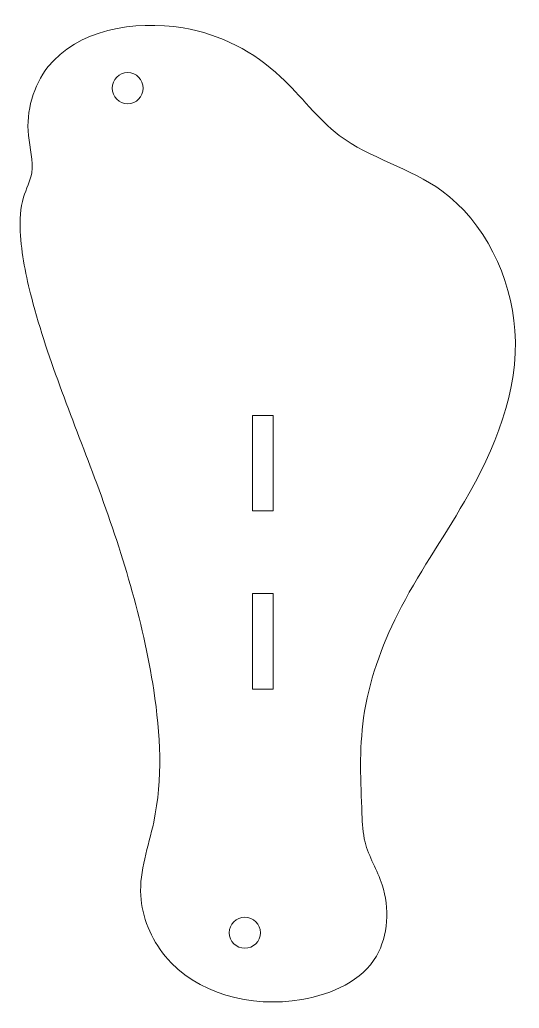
# Model space of a CAD drawing. Header units: inches. Extents: x 16.35 to 19.37, y 3.29 to 9.26.
import ezdxf

# ---------------------------------------------------------------- set-up
doc = ezdxf.new("R2010")
doc.units = ezdxf.units.IN
doc.header["$MEASUREMENT"] = 0

msp = doc.modelspace()

# ---------------------------------------------------------------- linework, layer by layer
at = {"color": 7, "linetype": 'Continuous', "lineweight": 15}
for p, q in [((17.7601, 6.8691), (17.8851, 6.8691)), ((17.7601, 6.8691), (17.7601, 6.2941)), ((17.8851, 6.2941), (17.8851, 6.8691)), ((17.7601, 6.2941), (17.8851, 6.2941)), ((17.7601, 5.7941), (17.7601, 5.2158)), ((17.7601, 5.7941), (17.8851, 5.7941)), ((17.8851, 5.2158), (17.8851, 5.7941)), ((17.7601, 5.2158), (17.8851, 5.2158))]:
    msp.add_line(p, q, dxfattribs=at)
for centre in [(17.006, 8.8487), (17.7143, 3.7428)]:
    msp.add_circle(centre, 0.0938, dxfattribs=at)
msp.add_open_spline([(18.5101, 3.6024), (18.5815, 3.7249), (18.5955, 3.9999), (18.4316, 4.251), (18.4168, 4.5996), (18.396, 5.0716), (18.6307, 5.7286), (19.1153, 6.4076), (19.5055, 7.3291), (19.0452, 8.2891), (18.2954, 8.4649), (17.9206, 8.9882), (17.3135, 9.3108), (16.5235, 9.1676), (16.3678, 8.6295), (16.4543, 8.3575), (16.3577, 8.1756), (16.3487, 7.9139), (16.4724, 7.322), (16.8509, 6.4317), (17.1773, 5.3837), (17.2288, 4.5221), (17.0286, 3.9893), (17.2687, 3.4152), (17.9483, 3.2336), (18.4237, 3.454), (18.5101, 3.6024)], degree=3, knots=[0, 0, 0, 0, 0.029544, 0.048575, 0.060308, 0.100054, 0.145423, 0.199485, 0.273226, 0.338604, 0.386823, 0.421115, 0.466299, 0.524495, 0.553917, 0.569467, 0.580117, 0.594326, 0.622342, 0.703717, 0.792449, 0.847007, 0.877793, 0.904854, 0.964229, 1, 1, 1, 1], dxfattribs=at)

doc.saveas('drawing.dxf')
